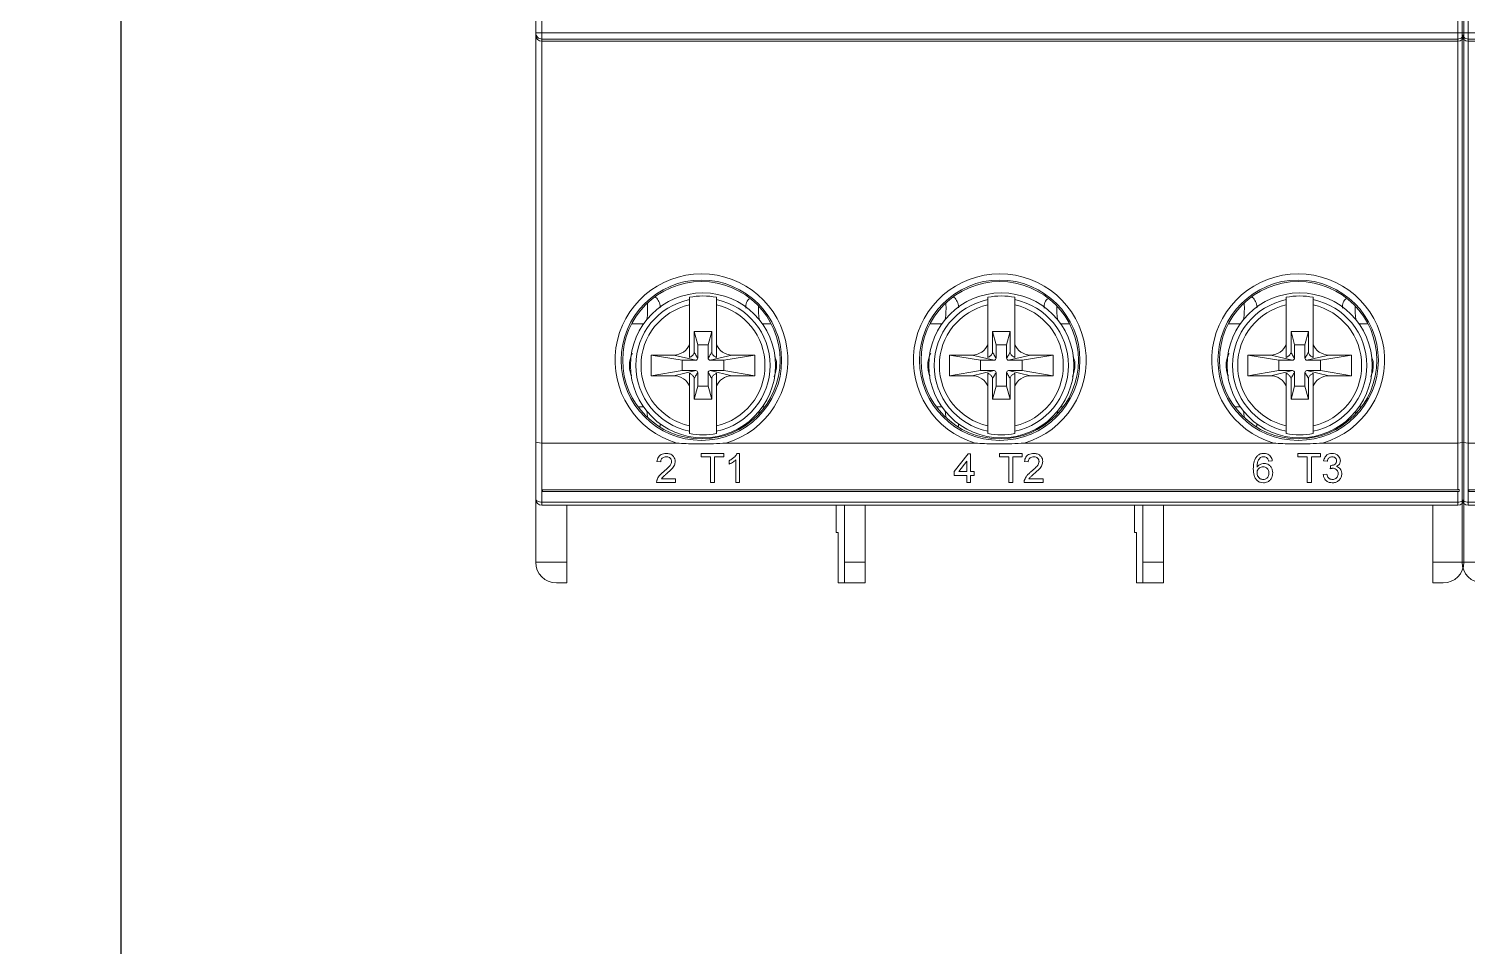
# Model space of a CAD drawing. Header units: inches. Extents: x -3 to 3194, y -983 to 1262.
# Drawn here: x 184.3 to 253.7, y 652.7 to 697 of the extents above; entities that cross this region are included whole.
import ezdxf

# ---------------------------------------------------------------- set-up
doc = ezdxf.new("R2010")
doc.units = ezdxf.units.IN
doc.header["$MEASUREMENT"] = 0

# ---------------------------------------------------------------- blocks, each defined once
blk = doc.blocks.new('DM_18_40')
at = {"color": 7, "linetype": 'Continuous', "lineweight": 15}
for p, q in [((-0.037, 26.554), (-0.037, 70.641)), ((0.263, 70.641), (0.263, 26.554)), ((44.463, 26.554), (44.463, 70.641)), ((44.763, 70.641), (44.763, 26.554)), ((0.263, 26.554), (-0.037, 26.554)), ((-0.037, 26.449), (-0.037, 26.554)), ((-0.037, 6.83), (-0.037, 26.449)), ((0.263, 26.554), (44.463, 26.554)), ((0.263, 26.554), (0.263, 26.254)), ((44.463, 26.554), (44.463, 26.254)), ((44.763, 26.554), (44.463, 26.554)), ((44.763, 26.554), (44.763, 26.449)), ((44.763, 26.449), (44.763, 6.83)), ((44.463, 26.254), (0.263, 26.254)), ((0.263, 26.254), (0.263, 26.15)), ((0.263, 26.15), (44.463, 26.15)), ((0.263, 26.15), (0.263, 6.75)), ((44.463, 26.15), (44.463, 26.254)), ((44.463, 6.75), (44.463, 26.15)), ((7.388, 13.674), (7.388, 13.788)), ((7.388, 11.522), (7.388, 13.419)), ((8.688, 13.788), (8.688, 13.674)), ((8.688, 11.522), (8.688, 13.419)), ((21.788, 13.674), (21.788, 13.788)), ((21.788, 11.522), (21.788, 13.419)), ((23.088, 13.788), (23.088, 13.674)), ((23.088, 11.522), (23.088, 13.419)), ((36.188, 13.674), (36.188, 13.788)), ((36.188, 11.522), (36.188, 13.419)), ((37.488, 13.788), (37.488, 13.674)), ((37.488, 11.522), (37.488, 13.419)), ((4.59, 12.5), (5.166, 12.5)), ((11.336, 12.5), (10.911, 12.5)), ((18.99, 12.5), (19.566, 12.5)), ((25.736, 12.5), (25.311, 12.5)), ((33.39, 12.5), (33.966, 12.5)), ((40.136, 12.5), (39.711, 12.5)), ((7.619, 12.135), (7.619, 11.124)), ((7.788, 11.5), (7.619, 12.135)), ((8.458, 12.135), (7.619, 12.135)), ((8.288, 11.5), (8.458, 12.135)), ((8.458, 11.124), (8.458, 12.135)), ((22.019, 12.135), (22.019, 11.124)), ((22.188, 11.5), (22.019, 12.135)), ((22.858, 12.135), (22.019, 12.135)), ((22.688, 11.5), (22.858, 12.135)), ((22.858, 11.124), (22.858, 12.135)), ((36.419, 12.135), (36.419, 11.124)), ((36.588, 11.5), (36.419, 12.135)), ((37.258, 12.135), (36.419, 12.135)), ((37.088, 11.5), (37.258, 12.135)), ((37.258, 11.124), (37.258, 12.135)), ((7.788, 11.5), (7.788, 10.85)), ((8.288, 11.5), (7.788, 11.5)), ((8.288, 10.85), (8.288, 11.5)), ((22.188, 11.5), (22.188, 10.85)), ((22.688, 11.5), (22.188, 11.5)), ((22.688, 10.85), (22.688, 11.5)), ((36.588, 11.5), (36.588, 10.85)), ((37.088, 11.5), (36.588, 11.5)), ((37.088, 10.85), (37.088, 11.5)), ((6.638, 11), (5.538, 11)), ((5.538, 11), (5.538, 10)), ((7.038, 10.75), (5.538, 11)), ((6.638, 11), (7.688, 10.75)), ((7.038, 10.75), (7.038, 10.25)), ((7.688, 10.75), (7.038, 10.75)), ((9.438, 11), (8.388, 10.75)), ((9.038, 10.75), (8.388, 10.75)), ((9.038, 10.75), (10.538, 11)), ((9.038, 10.25), (9.038, 10.75)), ((10.538, 11), (9.438, 11)), ((10.538, 10), (10.538, 11)), ((21.038, 11), (19.938, 11)), ((19.938, 11), (19.938, 10)), ((21.438, 10.75), (19.938, 11)), ((21.038, 11), (22.088, 10.75)), ((21.438, 10.75), (21.438, 10.25)), ((22.088, 10.75), (21.438, 10.75)), ((23.838, 11), (22.788, 10.75)), ((23.438, 10.75), (22.788, 10.75)), ((23.438, 10.75), (24.938, 11)), ((23.438, 10.25), (23.438, 10.75)), ((24.938, 11), (23.838, 11)), ((24.938, 10), (24.938, 11)), ((35.438, 11), (34.338, 11)), ((34.338, 11), (34.338, 10)), ((35.838, 10.75), (34.338, 11)), ((35.438, 11), (36.488, 10.75)), ((36.488, 10.75), (35.838, 10.75)), ((35.838, 10.75), (35.838, 10.25)), ((38.238, 11), (37.188, 10.75)), ((37.838, 10.75), (37.188, 10.75)), ((37.838, 10.75), (39.338, 11)), ((37.838, 10.25), (37.838, 10.75)), ((39.338, 11), (38.238, 11)), ((39.338, 10), (39.338, 11)), ((7.038, 10.25), (5.538, 10)), ((5.538, 10), (6.638, 10)), ((6.638, 10), (7.688, 10.25)), ((7.038, 10.25), (7.688, 10.25)), ((7.619, 9.876), (7.619, 8.865)), ((7.788, 10.15), (7.788, 9.5)), ((8.288, 9.5), (8.288, 10.15)), ((8.388, 10.25), (9.038, 10.25)), ((8.388, 10.25), (9.438, 10)), ((8.458, 8.865), (8.458, 9.876)), ((9.038, 10.25), (10.538, 10)), ((9.438, 10), (10.538, 10)), ((21.438, 10.25), (19.938, 10)), ((19.938, 10), (21.038, 10)), ((21.038, 10), (22.088, 10.25)), ((21.438, 10.25), (22.088, 10.25)), ((22.019, 9.876), (22.019, 8.865)), ((22.188, 10.15), (22.188, 9.5)), ((22.688, 9.5), (22.688, 10.15)), ((22.788, 10.25), (23.438, 10.25)), ((22.788, 10.25), (23.838, 10)), ((22.858, 8.865), (22.858, 9.876)), ((23.438, 10.25), (24.938, 10)), ((23.838, 10), (24.938, 10)), ((35.838, 10.25), (34.338, 10)), ((34.338, 10), (35.438, 10)), ((35.438, 10), (36.488, 10.25)), ((35.838, 10.25), (36.488, 10.25)), ((36.419, 9.876), (36.419, 8.865)), ((36.588, 10.15), (36.588, 9.5)), ((37.088, 9.5), (37.088, 10.15)), ((37.188, 10.25), (38.238, 10)), ((37.188, 10.25), (37.838, 10.25)), ((37.258, 8.865), (37.258, 9.876)), ((37.838, 10.25), (39.338, 10)), ((38.238, 10), (39.338, 10)), ((7.388, 7.581), (7.388, 9.478)), ((7.788, 9.5), (7.619, 8.865)), ((7.788, 9.5), (8.288, 9.5)), ((8.288, 9.5), (8.458, 8.865)), ((8.688, 7.581), (8.688, 9.478)), ((21.788, 7.581), (21.788, 9.478)), ((22.188, 9.5), (22.019, 8.865)), ((22.188, 9.5), (22.688, 9.5)), ((22.688, 9.5), (22.858, 8.865)), ((23.088, 7.581), (23.088, 9.478)), ((36.188, 7.581), (36.188, 9.478)), ((36.588, 9.5), (36.419, 8.865)), ((36.588, 9.5), (37.088, 9.5)), ((37.088, 9.5), (37.258, 8.865)), ((37.488, 7.581), (37.488, 9.478)), ((4.901, 8.5), (5.166, 8.5)), ((7.619, 8.865), (8.458, 8.865)), ((11.026, 8.5), (10.911, 8.5)), ((19.301, 8.5), (19.566, 8.5)), ((22.019, 8.865), (22.858, 8.865)), ((25.426, 8.5), (25.311, 8.5)), ((33.701, 8.5), (33.966, 8.5)), ((36.419, 8.865), (37.258, 8.865)), ((39.826, 8.5), (39.711, 8.5)), ((7.388, 7.212), (7.388, 7.326)), ((8.688, 7.326), (8.688, 7.212)), ((21.788, 7.212), (21.788, 7.326)), ((23.088, 7.326), (23.088, 7.212)), ((36.188, 7.212), (36.188, 7.326)), ((37.488, 7.326), (37.488, 7.212)), ((-0.037, 4.05), (-0.037, 6.83)), ((0.263, 6.75), (0.263, 3.9)), ((0.263, 6.75), (6.782, 6.75)), ((7.954, 6.25), (9.049, 6.25)), ((7.954, 6.088), (7.954, 6.25)), ((9.049, 6.25), (9.049, 6.088)), ((9.144, 6.75), (21.182, 6.75)), ((9.687, 6.25), (9.803, 6.25)), ((9.803, 6.25), (9.803, 4.85)), ((22.354, 6.088), (22.354, 6.25)), ((22.354, 6.25), (23.449, 6.25)), ((23.449, 6.25), (23.449, 6.088)), ((23.544, 6.75), (35.582, 6.75)), ((36.754, 6.088), (36.754, 6.25)), ((36.754, 6.25), (37.849, 6.25)), ((37.849, 6.25), (37.849, 6.088)), ((37.944, 6.75), (44.463, 6.75)), ((44.463, 4.498), (44.463, 6.75)), ((44.763, 6.83), (44.763, 4.05)), ((5.998, 5.837), (5.818, 5.855)), ((8.403, 6.088), (7.954, 6.088)), ((8.403, 4.85), (8.403, 6.088)), ((9.049, 6.088), (8.6, 6.088)), ((8.6, 6.088), (8.6, 4.85)), ((9.3, 5.735), (9.3, 5.9)), ((9.624, 4.85), (9.624, 5.941)), ((20.165, 5.371), (20.829, 6.232)), ((20.775, 5.875), (20.386, 5.371)), ((20.775, 5.371), (20.775, 5.875)), ((20.829, 6.232), (20.954, 6.232)), ((20.954, 6.232), (20.954, 5.371)), ((22.803, 6.088), (22.354, 6.088)), ((22.803, 4.85), (22.803, 6.088)), ((23.449, 6.088), (23, 6.088)), ((23, 6.088), (23, 4.85)), ((23.736, 5.837), (23.557, 5.855)), ((35.516, 5.891), (35.336, 5.873)), ((37.203, 6.088), (36.754, 6.088)), ((37.203, 4.85), (37.203, 6.088)), ((37.849, 6.088), (37.4, 6.088)), ((37.4, 6.088), (37.4, 4.85)), ((38.172, 5.873), (37.993, 5.891)), ((38.314, 5.514), (38.333, 5.676)), ((6.031, 5.029), (6.716, 5.029)), ((6.716, 5.029), (6.716, 4.85)), ((20.165, 5.191), (20.165, 5.371)), ((20.775, 5.191), (20.165, 5.191)), ((20.386, 5.371), (20.775, 5.371)), ((20.775, 4.85), (20.775, 5.191)), ((20.954, 5.371), (21.134, 5.371)), ((21.134, 5.191), (20.954, 5.191)), ((20.954, 5.191), (20.954, 4.85)), ((21.134, 5.371), (21.134, 5.191)), ((23.769, 5.029), (24.454, 5.029)), ((24.454, 5.029), (24.454, 4.85)), ((37.975, 5.227), (38.154, 5.245)), ((44.463, 4.498), (0.287, 4.498)), ((0.287, 4.414), (0.287, 4.498)), ((44.533, 4.414), (0.287, 4.414)), ((6.716, 4.85), (5.8, 4.85)), ((8.6, 4.85), (8.403, 4.85)), ((9.803, 4.85), (9.624, 4.85)), ((20.954, 4.85), (20.775, 4.85)), ((23, 4.85), (22.803, 4.85)), ((24.454, 4.85), (23.539, 4.85)), ((37.4, 4.85), (37.203, 4.85)), ((44.463, 3.9), (44.463, 4.414)), ((44.533, 4.515), (44.533, 4.414)), ((-0.037, 1), (-0.037, 4.05)), ((0.263, 3.9), (44.463, 3.9)), ((0.263, 3.9), (0.263, 3.75)), ((44.463, 3.75), (0.263, 3.75)), ((1.463, 3.75), (1.463, 1)), ((14.463, 3.75), (14.463, 2.429)), ((14.863, 3.75), (14.863, 1)), ((15.863, 3.75), (15.863, 1)), ((28.863, 3.75), (28.863, 2.429)), ((29.263, 3.75), (29.263, 1)), ((30.263, 3.75), (30.263, 1)), ((43.263, 1), (43.263, 3.75)), ((44.463, 3.9), (44.463, 3.75)), ((44.763, 4.05), (44.763, 1)), ((14.563, 2.429), (14.463, 2.429)), ((14.563, 0), (14.563, 2.429)), ((28.963, 2.429), (28.863, 2.429)), ((28.963, 0), (28.963, 2.429)), ((-0.037, 1), (1.463, 1)), ((1.463, 1), (1.463, 0)), ((14.863, 1), (15.863, 1)), ((14.863, 0), (14.863, 1)), ((15.863, 1), (15.863, 0)), ((29.263, 1), (30.263, 1)), ((29.263, 0), (29.263, 1)), ((30.263, 1), (30.263, 0)), ((43.263, 1), (44.763, 1)), ((43.263, 0), (43.263, 1)), ((1.463, 0), (0.963, 0)), ((14.563, 0), (14.863, 0)), ((15.863, 0), (14.863, 0)), ((28.963, 0), (29.263, 0)), ((30.263, 0), (29.263, 0)), ((43.763, 0), (43.263, 0))]:
    blk.add_line(p, q, dxfattribs=at)
at = {"color": 8, "linetype": 'Continuous', "lineweight": 15, "flags": 128}
for points in [[(10.729, 8.145), (10.747, 8.28), (10.748, 8.284)], [(25.129, 8.145), (25.147, 8.28), (25.148, 8.284)], [(39.529, 8.145), (39.547, 8.28), (39.548, 8.284)]]:
    blk.add_lwpolyline(points, dxfattribs=at)
at = {"color": 7, "linetype": 'Continuous', "lineweight": 15, "flags": 128}
for points in [[(0.263, 3.9), (0.205, 3.903), (0.148, 3.911), (0.097, 3.925), (0.051, 3.944), (0.014, 3.967), (-0.014, 3.993), (-0.031, 4.021), (-0.037, 4.05)], [(44.463, 3.9), (44.522, 3.903), (44.578, 3.911), (44.63, 3.925), (44.675, 3.944), (44.713, 3.967), (44.74, 3.993), (44.758, 4.021), (44.763, 4.05)]]:
    blk.add_lwpolyline(points, dxfattribs=at)
at = {"color": 7, "linetype": 'Continuous', "lineweight": 15}
for centre, radius in [((7.963, 10.75), 3.871), ((22.363, 10.75), 3.871), ((36.763, 10.75), 3.871), ((7.963, 10.75), 3.8), ((8.038, 10.5), 3.5), ((22.363, 10.75), 3.8), ((22.438, 10.5), 3.5), ((36.763, 10.75), 3.8), ((36.838, 10.5), 3.5)]:
    blk.add_circle(centre, radius, dxfattribs=at)
for centre, radius, start, end in [((0.263, 26.554), 0.3, 179.99987, 270.00013), ((44.463, 26.554), 0.3, 269.99943, 0.00013), ((7.963, 10.75), 4.171, 286.44907, 253.55093), ((22.363, 10.75), 4.171, 286.44907, 253.55093), ((36.763, 10.75), 4.171, 286.44907, 253.55093), ((8.038, 10.5), 3.24, 101.57305, 258.42695), ((8.038, 10.5), 2.991, 102.55179, 257.44821), ((8.038, 10.5), 3.351, 78.81624, 101.18376), ((8.038, 10.5), 3.24, 281.57305, 78.42695), ((8.038, 10.5), 2.991, 282.55179, 77.44821), ((22.438, 10.5), 3.24, 101.57305, 258.42695), ((22.438, 10.5), 2.991, 102.55179, 257.44821), ((22.438, 10.5), 3.351, 78.81624, 101.18376), ((22.438, 10.5), 3.24, 281.57305, 78.42695), ((22.438, 10.5), 2.991, 282.55179, 77.44821), ((36.838, 10.5), 3.24, 101.57305, 258.42695), ((36.838, 10.5), 2.991, 102.55179, 257.44821), ((36.838, 10.5), 3.351, 78.81624, 101.18376), ((36.838, 10.5), 3.24, 281.57305, 78.42695), ((36.838, 10.5), 2.991, 282.55179, 77.44821), ((6.638, 11.8), 0.8, 270, 339.63587), ((9.438, 11.8), 0.8, 200.36413, 270), ((21.038, 11.8), 0.8, 270, 339.63587), ((23.838, 11.8), 0.8, 200.36413, 270), ((35.438, 11.8), 0.8, 270, 339.63587), ((38.238, 11.8), 0.8, 200.36413, 270), ((7.688, 10.85), 0.1, 270, 0), ((8.388, 10.85), 0.1, 180, 270), ((22.088, 10.85), 0.1, 270, 0), ((22.788, 10.85), 0.1, 180, 270), ((36.488, 10.85), 0.1, 270, 0), ((37.188, 10.85), 0.1, 180, 270), ((6.638, 9.2), 0.8, 20.36413, 90), ((7.688, 10.15), 0.1, 0, 90), ((8.388, 10.15), 0.1, 90, 180), ((9.438, 9.2), 0.8, 90, 159.63587), ((21.038, 9.2), 0.8, 20.36413, 90), ((22.088, 10.15), 0.1, 0, 90), ((22.788, 10.15), 0.1, 90, 180), ((23.838, 9.2), 0.8, 90, 159.63587), ((35.438, 9.2), 0.8, 20.36413, 90), ((36.488, 10.15), 0.1, 0, 90), ((37.188, 10.15), 0.1, 90, 180), ((38.238, 9.2), 0.8, 90, 159.63587), ((8.038, 10.5), 3.351, 258.81624, 281.18376), ((22.438, 10.5), 3.351, 258.81624, 281.18376), ((36.838, 10.5), 3.351, 258.81624, 281.18376), ((0.263, 4.05), 0.3, 180, 270), ((44.463, 4.05), 0.3, 270, 0), ((0.963, 1), 1, 180, 270), ((43.763, 1), 1, 270, 0)]:
    blk.add_arc(centre, radius, start, end, dxfattribs=at)
at = {"color": 8, "linetype": 'Continuous', "lineweight": 15}
for centre, radius, start, end in [((1.741, 13.245), 3.627, 351.59934, 4.27861), ((14.227, 13.231), 3.517, 177.68711, 188.43086), ((16.138, 13.245), 3.63, 351.60548, 4.27247), ((28.631, 13.231), 3.521, 177.6926, 188.42504), ((30.541, 13.245), 3.627, 351.59922, 4.27846), ((43.031, 13.231), 3.521, 177.6927, 188.4251), ((2.647, 7.859), 2.715, 2.60348, 9.01794), ((17.039, 7.858), 2.723, 2.613, 9.00772), ((31.449, 7.859), 2.714, 2.60176, 9.01895)]:
    blk.add_arc(centre, radius, start, end, dxfattribs=at)
at = {"color": 7, "linetype": 'Continuous', "lineweight": 15}
for centre, major_axis, ratio, start_param, end_param in [((0.263, 26.449), (0.3, 0), 0.995646, 3.141593, 4.712389), ((44.463, 26.449), (0.3, 0), 0.995646, 4.712389, 6.283185), ((0.263, 6.83), (0.3, 0), 0.267949, 3.141593, 4.712389), ((44.463, 6.83), (0.3, 0), 0.267949, 4.712389, 6.283185), ((44.463, 5.098), (0, 0.6), 0.5, 3.141593, 3.375777)]:
    blk.add_ellipse(centre, major_axis=major_axis, ratio=ratio, start_param=start_param, end_param=end_param, dxfattribs=at)
for points, knots in [([(5.977, 13.286), (5.978, 13.303), (5.986, 13.403), (5.915, 13.58), (5.821, 13.746), (5.738, 13.801), (5.725, 13.81)], [0, 0, 0, 0, 0.083687, 0.501549, 0.919441, 1, 1, 1, 1]), ([(7.388, 13.674), (7.388, 13.669), (7.388, 13.659), (7.388, 13.609), (7.388, 13.541), (7.388, 13.474), (7.388, 13.432), (7.388, 13.419)], [0, 0, 0, 0, 0.221738, 0.443393, 0.667377, 0.895982, 1, 1, 1, 1]), ([(8.688, 13.419), (8.688, 13.449), (8.688, 13.507), (8.688, 13.585), (8.688, 13.643), (8.688, 13.668), (8.688, 13.673), (8.688, 13.674)], [0, 0, 0, 0, 0.233836, 0.467787, 0.69872, 0.924685, 1, 1, 1, 1]), ([(10.264, 13.714), (10.244, 13.693), (10.166, 13.611), (10.104, 13.45), (10.103, 13.316), (10.102, 13.266)], [0, 0, 0, 0, 0.180241, 0.695179, 1, 1, 1, 1]), ([(20.377, 13.286), (20.378, 13.303), (20.386, 13.403), (20.315, 13.58), (20.221, 13.746), (20.138, 13.801), (20.125, 13.81)], [0, 0, 0, 0, 0.083687, 0.501547, 0.919438, 1, 1, 1, 1]), ([(21.788, 13.674), (21.788, 13.669), (21.788, 13.659), (21.788, 13.609), (21.788, 13.541), (21.788, 13.474), (21.788, 13.432), (21.788, 13.419)], [0, 0, 0, 0, 0.221738, 0.443393, 0.667377, 0.895982, 1, 1, 1, 1]), ([(23.088, 13.419), (23.088, 13.449), (23.088, 13.507), (23.088, 13.585), (23.088, 13.643), (23.088, 13.668), (23.088, 13.673), (23.088, 13.674)], [0, 0, 0, 0, 0.233836, 0.467787, 0.69872, 0.924685, 1, 1, 1, 1]), ([(24.664, 13.714), (24.644, 13.693), (24.566, 13.611), (24.504, 13.45), (24.503, 13.316), (24.502, 13.266)], [0, 0, 0, 0, 0.180243, 0.695179, 1, 1, 1, 1]), ([(34.777, 13.286), (34.778, 13.303), (34.786, 13.403), (34.715, 13.58), (34.621, 13.746), (34.538, 13.801), (34.525, 13.81)], [0, 0, 0, 0, 0.083687, 0.501546, 0.919438, 1, 1, 1, 1]), ([(36.188, 13.674), (36.188, 13.669), (36.188, 13.659), (36.188, 13.609), (36.188, 13.541), (36.188, 13.474), (36.188, 13.432), (36.188, 13.419)], [0, 0, 0, 0, 0.221738, 0.443393, 0.667377, 0.895982, 1, 1, 1, 1]), ([(37.488, 13.419), (37.488, 13.449), (37.488, 13.507), (37.488, 13.585), (37.488, 13.643), (37.488, 13.668), (37.488, 13.673), (37.488, 13.674)], [0, 0, 0, 0, 0.233836, 0.467787, 0.69872, 0.924685, 1, 1, 1, 1]), ([(39.064, 13.714), (39.044, 13.693), (38.966, 13.611), (38.904, 13.45), (38.903, 13.316), (38.902, 13.266)], [0, 0, 0, 0, 0.180242, 0.695179, 1, 1, 1, 1]), ([(7.388, 11.522), (7.388, 11.422), (7.388, 11.14), (7.388, 10.984), (7.388, 10.883)], [0, 0, 0, 0, 0.353759, 1, 1, 1, 1]), ([(7.388, 10.883), (7.432, 10.906), (7.515, 10.949), (7.587, 11.044), (7.611, 11.105), (7.619, 11.124)], [0, 0, 0, 0, 0.427557, 0.815303, 1, 1, 1, 1]), ([(7.788, 10.85), (7.788, 10.85), (7.788, 10.849), (7.788, 10.849), (7.788, 10.848), (7.788, 10.847), (7.786, 10.847), (7.781, 10.853), (7.758, 10.887), (7.703, 10.98), (7.653, 11.067), (7.619, 11.124)], [0, 0, 0, 0, 0.000527, 0.001043, 0.001732, 0.003036, 0.00781, 0.026728, 0.102066, 0.403117, 1, 1, 1, 1]), ([(8.458, 11.124), (8.428, 11.074), (8.39, 11.008), (8.345, 10.933), (8.326, 10.9), (8.313, 10.879), (8.305, 10.866), (8.299, 10.858), (8.296, 10.853), (8.293, 10.85), (8.292, 10.848), (8.291, 10.848), (8.29, 10.847), (8.289, 10.847), (8.289, 10.847), (8.289, 10.848), (8.288, 10.848), (8.288, 10.849), (8.288, 10.849), (8.288, 10.85), (8.288, 10.85), (8.288, 10.85)], [0, 0, 0, 0, 0.517783, 0.682464, 0.790589, 0.861585, 0.908213, 0.938857, 0.959023, 0.972324, 0.981126, 0.986983, 0.990912, 0.993576, 0.995411, 0.997166, 0.998228, 0.998879, 0.999382, 0.99989, 1, 1, 1, 1]), ([(8.458, 11.124), (8.46, 11.117), (8.478, 11.068), (8.53, 10.985), (8.614, 10.916), (8.672, 10.89), (8.688, 10.883)], [0, 0, 0, 0, 0.065126, 0.452608, 0.840067, 1, 1, 1, 1]), ([(8.688, 10.883), (8.688, 10.936), (8.688, 11.08), (8.688, 11.35), (8.688, 11.522)], [0, 0, 0, 0, 0.3644634, 1, 1, 1, 1]), ([(21.788, 11.522), (21.788, 11.422), (21.788, 11.14), (21.788, 10.984), (21.788, 10.883)], [0, 0, 0, 0, 0.353759, 1, 1, 1, 1]), ([(21.788, 10.883), (21.832, 10.906), (21.915, 10.949), (21.987, 11.044), (22.011, 11.105), (22.019, 11.124)], [0, 0, 0, 0, 0.4275616, 0.8153045, 1, 1, 1, 1]), ([(22.188, 10.85), (22.188, 10.85), (22.188, 10.849), (22.188, 10.849), (22.188, 10.848), (22.188, 10.847), (22.186, 10.847), (22.181, 10.853), (22.158, 10.887), (22.103, 10.98), (22.053, 11.067), (22.019, 11.124)], [0, 0, 0, 0, 0.000527, 0.001043, 0.001732, 0.003036, 0.00781, 0.026728, 0.102066, 0.403117, 1, 1, 1, 1]), ([(22.858, 11.124), (22.828, 11.074), (22.79, 11.008), (22.745, 10.933), (22.726, 10.9), (22.713, 10.879), (22.705, 10.866), (22.699, 10.858), (22.696, 10.853), (22.693, 10.85), (22.692, 10.848), (22.691, 10.848), (22.69, 10.847), (22.689, 10.847), (22.689, 10.847), (22.689, 10.848), (22.688, 10.848), (22.688, 10.849), (22.688, 10.849), (22.688, 10.85), (22.688, 10.85), (22.688, 10.85)], [0, 0, 0, 0, 0.5177832, 0.6824641, 0.7905887, 0.8615844, 0.908213, 0.9388571, 0.9590233, 0.9723237, 0.9811257, 0.9869832, 0.9909115, 0.9935762, 0.9954114, 0.9971662, 0.9982284, 0.9988791, 0.9993817, 0.9998897, 1, 1, 1, 1]), ([(22.858, 11.124), (22.86, 11.117), (22.878, 11.068), (22.93, 10.985), (23.014, 10.916), (23.072, 10.89), (23.088, 10.883)], [0, 0, 0, 0, 0.065124, 0.452603, 0.840072, 1, 1, 1, 1]), ([(23.088, 10.883), (23.088, 10.936), (23.088, 11.08), (23.088, 11.35), (23.088, 11.522)], [0, 0, 0, 0, 0.3644634, 1, 1, 1, 1]), ([(36.188, 11.522), (36.188, 11.422), (36.188, 11.14), (36.188, 10.984), (36.188, 10.883)], [0, 0, 0, 0, 0.353759, 1, 1, 1, 1]), ([(36.188, 10.883), (36.232, 10.906), (36.315, 10.949), (36.387, 11.044), (36.411, 11.105), (36.419, 11.124)], [0, 0, 0, 0, 0.427561, 0.815304, 1, 1, 1, 1]), ([(36.588, 10.85), (36.588, 10.85), (36.588, 10.849), (36.588, 10.849), (36.588, 10.848), (36.588, 10.847), (36.586, 10.847), (36.581, 10.853), (36.558, 10.887), (36.503, 10.98), (36.453, 11.067), (36.419, 11.124)], [0, 0, 0, 0, 0.000527, 0.001043, 0.001732, 0.003036, 0.00781, 0.026728, 0.102066, 0.403117, 1, 1, 1, 1]), ([(37.258, 11.124), (37.228, 11.074), (37.19, 11.008), (37.145, 10.933), (37.126, 10.9), (37.113, 10.879), (37.105, 10.866), (37.099, 10.858), (37.096, 10.853), (37.093, 10.85), (37.092, 10.848), (37.091, 10.848), (37.09, 10.847), (37.089, 10.847), (37.089, 10.847), (37.089, 10.848), (37.088, 10.848), (37.088, 10.849), (37.088, 10.849), (37.088, 10.85), (37.088, 10.85), (37.088, 10.85)], [0, 0, 0, 0, 0.517783, 0.682464, 0.790589, 0.861584, 0.908213, 0.938857, 0.959023, 0.972324, 0.981126, 0.986983, 0.990912, 0.993576, 0.995411, 0.997166, 0.998228, 0.998879, 0.999382, 0.99989, 1, 1, 1, 1]), ([(37.258, 11.124), (37.26, 11.117), (37.278, 11.068), (37.33, 10.985), (37.414, 10.916), (37.472, 10.89), (37.488, 10.883)], [0, 0, 0, 0, 0.065124, 0.452604, 0.84007, 1, 1, 1, 1]), ([(37.488, 10.883), (37.488, 10.936), (37.488, 11.08), (37.488, 11.35), (37.488, 11.522)], [0, 0, 0, 0, 0.3644634, 1, 1, 1, 1]), ([(4.595, 9.999), (4.594, 10.001), (4.542, 10.077), (4.506, 10.259), (4.473, 10.519), (4.512, 10.781), (4.57, 10.969), (4.627, 11.062), (4.636, 11.078)], [0, 0, 0, 0, 0.006468, 0.246127, 0.478284, 0.709165, 0.948854, 1, 1, 1, 1]), ([(11.512, 10.91), (11.532, 10.856), (11.582, 10.72), (11.601, 10.487), (11.566, 10.227), (11.515, 10.05), (11.467, 9.969), (11.465, 9.965)], [0, 0, 0, 0, 0.17707, 0.443543, 0.70937, 0.985365, 1, 1, 1, 1]), ([(18.995, 9.999), (18.994, 10.001), (18.942, 10.077), (18.906, 10.259), (18.873, 10.519), (18.912, 10.781), (18.97, 10.969), (19.027, 11.062), (19.036, 11.078)], [0, 0, 0, 0, 0.006468, 0.246127, 0.478283, 0.709164, 0.948853, 1, 1, 1, 1]), ([(25.912, 10.91), (25.932, 10.856), (25.982, 10.72), (26.001, 10.487), (25.966, 10.227), (25.915, 10.05), (25.867, 9.969), (25.865, 9.965)], [0, 0, 0, 0, 0.177071, 0.443543, 0.709371, 0.985364, 1, 1, 1, 1]), ([(33.395, 9.999), (33.394, 10.001), (33.342, 10.077), (33.306, 10.259), (33.273, 10.519), (33.312, 10.781), (33.37, 10.969), (33.427, 11.062), (33.436, 11.078)], [0, 0, 0, 0, 0.006468, 0.246127, 0.478284, 0.709164, 0.948854, 1, 1, 1, 1]), ([(40.312, 10.91), (40.332, 10.856), (40.382, 10.72), (40.401, 10.487), (40.366, 10.227), (40.315, 10.05), (40.267, 9.969), (40.265, 9.965)], [0, 0, 0, 0, 0.1770704, 0.4435432, 0.7093706, 0.9853645, 1, 1, 1, 1]), ([(7.619, 9.876), (7.617, 9.883), (7.599, 9.932), (7.547, 10.015), (7.462, 10.084), (7.405, 10.11), (7.388, 10.117)], [0, 0, 0, 0, 0.0651453, 0.4526025, 0.8400695, 1, 1, 1, 1]), ([(7.388, 10.117), (7.388, 10.064), (7.388, 9.92), (7.388, 9.65), (7.388, 9.478)], [0, 0, 0, 0, 0.3644634, 1, 1, 1, 1]), ([(7.619, 9.876), (7.648, 9.926), (7.687, 9.992), (7.731, 10.067), (7.751, 10.1), (7.763, 10.121), (7.772, 10.134), (7.777, 10.142), (7.781, 10.147), (7.783, 10.15), (7.785, 10.152), (7.786, 10.152), (7.787, 10.153), (7.787, 10.153), (7.788, 10.153), (7.788, 10.152), (7.788, 10.152), (7.788, 10.151), (7.788, 10.151), (7.788, 10.15), (7.788, 10.15), (7.788, 10.15)], [0, 0, 0, 0, 0.517785, 0.682464, 0.79059, 0.861586, 0.908215, 0.938859, 0.959025, 0.972325, 0.981127, 0.986985, 0.990913, 0.993578, 0.995413, 0.997168, 0.998232, 0.998879, 0.999382, 0.99989, 1, 1, 1, 1]), ([(8.288, 10.15), (8.288, 10.15), (8.288, 10.151), (8.288, 10.151), (8.288, 10.152), (8.289, 10.153), (8.29, 10.153), (8.296, 10.147), (8.318, 10.113), (8.373, 10.02), (8.424, 9.933), (8.458, 9.876)], [0, 0, 0, 0, 0.00052, 0.001042, 0.001727, 0.003033, 0.007807, 0.026725, 0.102063, 0.403115, 1, 1, 1, 1]), ([(8.688, 10.117), (8.645, 10.094), (8.561, 10.051), (8.49, 9.956), (8.465, 9.895), (8.458, 9.876)], [0, 0, 0, 0, 0.427556, 0.815287, 1, 1, 1, 1]), ([(8.688, 9.478), (8.688, 9.578), (8.688, 9.86), (8.688, 10.016), (8.688, 10.117)], [0, 0, 0, 0, 0.353759, 1, 1, 1, 1]), ([(22.019, 9.876), (22.017, 9.883), (21.999, 9.932), (21.947, 10.015), (21.862, 10.084), (21.805, 10.11), (21.788, 10.117)], [0, 0, 0, 0, 0.065143, 0.452598, 0.840074, 1, 1, 1, 1]), ([(21.788, 10.117), (21.788, 10.064), (21.788, 9.92), (21.788, 9.65), (21.788, 9.478)], [0, 0, 0, 0, 0.3644634, 1, 1, 1, 1]), ([(22.019, 9.876), (22.048, 9.926), (22.087, 9.992), (22.131, 10.067), (22.151, 10.1), (22.163, 10.121), (22.172, 10.134), (22.177, 10.142), (22.181, 10.147), (22.183, 10.15), (22.185, 10.152), (22.186, 10.152), (22.187, 10.153), (22.187, 10.153), (22.188, 10.153), (22.188, 10.152), (22.188, 10.152), (22.188, 10.151), (22.188, 10.151), (22.188, 10.15), (22.188, 10.15), (22.188, 10.15)], [0, 0, 0, 0, 0.517785, 0.682464, 0.790591, 0.861586, 0.908215, 0.938859, 0.959025, 0.972324, 0.981127, 0.986985, 0.990913, 0.993578, 0.995413, 0.997168, 0.998232, 0.998879, 0.999382, 0.99989, 1, 1, 1, 1]), ([(22.688, 10.15), (22.688, 10.15), (22.688, 10.151), (22.688, 10.151), (22.688, 10.152), (22.689, 10.153), (22.69, 10.153), (22.696, 10.147), (22.718, 10.113), (22.773, 10.02), (22.824, 9.933), (22.858, 9.876)], [0, 0, 0, 0, 0.00052, 0.001042, 0.001727, 0.003033, 0.007807, 0.026724, 0.102063, 0.403115, 1, 1, 1, 1]), ([(23.088, 10.117), (23.045, 10.094), (22.961, 10.051), (22.89, 9.956), (22.865, 9.895), (22.858, 9.876)], [0, 0, 0, 0, 0.427553, 0.8152883, 1, 1, 1, 1]), ([(23.088, 9.478), (23.088, 9.578), (23.088, 9.86), (23.088, 10.016), (23.088, 10.117)], [0, 0, 0, 0, 0.353759, 1, 1, 1, 1]), ([(36.419, 9.876), (36.417, 9.883), (36.399, 9.932), (36.347, 10.015), (36.262, 10.084), (36.205, 10.11), (36.188, 10.117)], [0, 0, 0, 0, 0.0651434, 0.4525989, 0.840072, 1, 1, 1, 1]), ([(36.188, 10.117), (36.188, 10.064), (36.188, 9.92), (36.188, 9.65), (36.188, 9.478)], [0, 0, 0, 0, 0.3644634, 1, 1, 1, 1]), ([(36.419, 9.876), (36.448, 9.926), (36.487, 9.992), (36.531, 10.067), (36.551, 10.1), (36.563, 10.121), (36.572, 10.134), (36.577, 10.142), (36.581, 10.147), (36.583, 10.15), (36.585, 10.152), (36.586, 10.152), (36.587, 10.153), (36.587, 10.153), (36.588, 10.153), (36.588, 10.152), (36.588, 10.152), (36.588, 10.151), (36.588, 10.151), (36.588, 10.15), (36.588, 10.15), (36.588, 10.15)], [0, 0, 0, 0, 0.517785, 0.682464, 0.79059, 0.861586, 0.908215, 0.938859, 0.959025, 0.972324, 0.981127, 0.986985, 0.990913, 0.993578, 0.995413, 0.997168, 0.998232, 0.998879, 0.999382, 0.99989, 1, 1, 1, 1]), ([(37.088, 10.15), (37.088, 10.15), (37.088, 10.151), (37.088, 10.151), (37.088, 10.152), (37.089, 10.153), (37.09, 10.153), (37.096, 10.147), (37.118, 10.113), (37.173, 10.02), (37.224, 9.933), (37.258, 9.876)], [0, 0, 0, 0, 0.00052, 0.001042, 0.001727, 0.003033, 0.007807, 0.026724, 0.102063, 0.403115, 1, 1, 1, 1]), ([(37.488, 10.117), (37.445, 10.094), (37.361, 10.051), (37.29, 9.956), (37.265, 9.895), (37.258, 9.876)], [0, 0, 0, 0, 0.427555, 0.815288, 1, 1, 1, 1]), ([(37.488, 9.478), (37.488, 9.578), (37.488, 9.86), (37.488, 10.016), (37.488, 10.117)], [0, 0, 0, 0, 0.353759, 1, 1, 1, 1]), ([(5.945, 7.532), (5.953, 7.549), (5.977, 7.601), (5.974, 7.659), (5.972, 7.698)], [0, 0, 0, 0, 0.335772, 1, 1, 1, 1]), ([(20.345, 7.532), (20.353, 7.549), (20.377, 7.601), (20.374, 7.659), (20.372, 7.698)], [0, 0, 0, 0, 0.335772, 1, 1, 1, 1]), ([(34.745, 7.532), (34.753, 7.549), (34.777, 7.601), (34.774, 7.659), (34.772, 7.698)], [0, 0, 0, 0, 0.335772, 1, 1, 1, 1]), ([(7.388, 7.581), (7.388, 7.551), (7.388, 7.493), (7.388, 7.415), (7.388, 7.357), (7.388, 7.332), (7.388, 7.327), (7.388, 7.326)], [0, 0, 0, 0, 0.233835, 0.467785, 0.698729, 0.924685, 1, 1, 1, 1]), ([(8.688, 7.326), (8.688, 7.331), (8.688, 7.342), (8.688, 7.391), (8.688, 7.459), (8.688, 7.526), (8.688, 7.568), (8.688, 7.581)], [0, 0, 0, 0, 0.221737, 0.443391, 0.667358, 0.895963, 1, 1, 1, 1]), ([(21.788, 7.581), (21.788, 7.551), (21.788, 7.493), (21.788, 7.415), (21.788, 7.357), (21.788, 7.332), (21.788, 7.327), (21.788, 7.326)], [0, 0, 0, 0, 0.233835, 0.467785, 0.698729, 0.924685, 1, 1, 1, 1]), ([(23.088, 7.326), (23.088, 7.331), (23.088, 7.342), (23.088, 7.391), (23.088, 7.459), (23.088, 7.526), (23.088, 7.568), (23.088, 7.581)], [0, 0, 0, 0, 0.221737, 0.443391, 0.667358, 0.895963, 1, 1, 1, 1]), ([(36.188, 7.581), (36.188, 7.551), (36.188, 7.493), (36.188, 7.415), (36.188, 7.357), (36.188, 7.332), (36.188, 7.327), (36.188, 7.326)], [0, 0, 0, 0, 0.233835, 0.467785, 0.698729, 0.924685, 1, 1, 1, 1]), ([(37.488, 7.326), (37.488, 7.331), (37.488, 7.342), (37.488, 7.391), (37.488, 7.459), (37.488, 7.526), (37.488, 7.568), (37.488, 7.581)], [0, 0, 0, 0, 0.221737, 0.443391, 0.667358, 0.895963, 1, 1, 1, 1]), ([(5.818, 5.855), (5.832, 5.93), (5.852, 6.042), (5.959, 6.163), (6.069, 6.224), (6.177, 6.247), (6.244, 6.249), (6.267, 6.25)], [0, 0, 0, 0, 0.358798, 0.539587, 0.720572, 0.90176, 1, 1, 1, 1]), ([(6.267, 6.25), (6.322, 6.246), (6.418, 6.24), (6.541, 6.181), (6.628, 6.097), (6.688, 5.988), (6.695, 5.906), (6.698, 5.864)], [0, 0, 0, 0, 0.2329282, 0.4121127, 0.5910169, 0.7895282, 1, 1, 1, 1]), ([(9.144, 6.75), (8.944, 6.739), (8.452, 6.713), (7.663, 6.696), (7.076, 6.732), (6.782, 6.75)], [0, 0, 0, 0, 0.254174, 0.626003, 1, 1, 1, 1]), ([(9.3, 5.9), (9.352, 5.928), (9.451, 5.983), (9.588, 6.098), (9.652, 6.195), (9.687, 6.25)], [0, 0, 0, 0, 0.322018, 0.617654, 1, 1, 1, 1]), ([(23.544, 6.75), (23.344, 6.739), (22.852, 6.713), (22.063, 6.696), (21.476, 6.732), (21.182, 6.75)], [0, 0, 0, 0, 0.254174, 0.626004, 1, 1, 1, 1]), ([(23.557, 5.855), (23.57, 5.93), (23.59, 6.042), (23.697, 6.163), (23.808, 6.224), (23.916, 6.247), (23.982, 6.249), (24.006, 6.25)], [0, 0, 0, 0, 0.358797, 0.539586, 0.720573, 0.901755, 1, 1, 1, 1]), ([(24.006, 6.25), (24.06, 6.246), (24.156, 6.24), (24.279, 6.181), (24.366, 6.097), (24.427, 5.988), (24.433, 5.906), (24.436, 5.864)], [0, 0, 0, 0, 0.232929, 0.412112, 0.591016, 0.789527, 1, 1, 1, 1]), ([(34.753, 6.091), (34.788, 6.126), (34.859, 6.197), (34.993, 6.245), (35.079, 6.249), (35.112, 6.25)], [0, 0, 0, 0, 0.381958, 0.768395, 1, 1, 1, 1]), ([(35.112, 6.25), (35.159, 6.247), (35.245, 6.241), (35.356, 6.187), (35.438, 6.108), (35.495, 6.007), (35.509, 5.93), (35.516, 5.891)], [0, 0, 0, 0, 0.217967, 0.400604, 0.582801, 0.785242, 1, 1, 1, 1]), ([(37.944, 6.75), (37.744, 6.739), (37.252, 6.713), (36.463, 6.696), (35.876, 6.732), (35.582, 6.75)], [0, 0, 0, 0, 0.254174, 0.626004, 1, 1, 1, 1]), ([(37.993, 5.891), (38.011, 5.96), (38.04, 6.066), (38.15, 6.179), (38.262, 6.237), (38.352, 6.249), (38.397, 6.25), (38.402, 6.25)], [0, 0, 0, 0, 0.376059, 0.580823, 0.786702, 0.977235, 1, 1, 1, 1]), ([(38.402, 6.25), (38.451, 6.246), (38.548, 6.237), (38.672, 6.171), (38.754, 6.077), (38.795, 5.982), (38.799, 5.92), (38.8, 5.894)], [0, 0, 0, 0, 0.22729, 0.456436, 0.663761, 0.858458, 1, 1, 1, 1]), ([(6.263, 6.088), (6.23, 6.086), (6.17, 6.082), (6.093, 6.045), (6.039, 5.993), (6.004, 5.921), (6, 5.868), (5.998, 5.837)], [0, 0, 0, 0, 0.22518, 0.403129, 0.581296, 0.763545, 1, 1, 1, 1]), ([(6.142, 5.374), (6.221, 5.441), (6.34, 5.543), (6.47, 5.691), (6.514, 5.792), (6.518, 5.847), (6.518, 5.862)], [0, 0, 0, 0, 0.478018, 0.726025, 0.923588, 1, 1, 1, 1]), ([(6.518, 5.862), (6.515, 5.891), (6.51, 5.95), (6.455, 6.023), (6.382, 6.071), (6.315, 6.087), (6.276, 6.088), (6.263, 6.088)], [0, 0, 0, 0, 0.2463187, 0.4960271, 0.71315, 0.908721, 1, 1, 1, 1]), ([(6.698, 5.864), (6.69, 5.802), (6.673, 5.665), (6.52, 5.47), (6.384, 5.353), (6.309, 5.289)], [0, 0, 0, 0, 0.2668503, 0.600278, 1, 1, 1, 1]), ([(9.624, 5.941), (9.587, 5.909), (9.521, 5.852), (9.41, 5.784), (9.337, 5.751), (9.3, 5.735)], [0, 0, 0, 0, 0.387517, 0.692041, 1, 1, 1, 1]), ([(24.002, 6.088), (23.968, 6.086), (23.908, 6.082), (23.831, 6.045), (23.778, 5.993), (23.743, 5.921), (23.739, 5.868), (23.736, 5.837)], [0, 0, 0, 0, 0.225173, 0.403124, 0.581292, 0.763544, 1, 1, 1, 1]), ([(23.881, 5.374), (23.959, 5.441), (24.079, 5.543), (24.208, 5.691), (24.253, 5.792), (24.256, 5.847), (24.257, 5.862)], [0, 0, 0, 0, 0.4780194, 0.7260249, 0.9235872, 1, 1, 1, 1]), ([(24.257, 5.862), (24.254, 5.891), (24.248, 5.95), (24.194, 6.023), (24.121, 6.071), (24.053, 6.087), (24.014, 6.088), (24.002, 6.088)], [0, 0, 0, 0, 0.246317, 0.496026, 0.713147, 0.908712, 1, 1, 1, 1]), ([(24.436, 5.864), (24.429, 5.802), (24.411, 5.665), (24.259, 5.47), (24.122, 5.353), (24.048, 5.289)], [0, 0, 0, 0, 0.26685, 0.600279, 1, 1, 1, 1]), ([(34.6, 5.505), (34.604, 5.603), (34.611, 5.753), (34.662, 5.953), (34.722, 6.044), (34.753, 6.091)], [0, 0, 0, 0, 0.482971, 0.735977, 1, 1, 1, 1]), ([(34.947, 6.047), (34.913, 6.013), (34.837, 5.937), (34.786, 5.771), (34.782, 5.648), (34.78, 5.581)], [0, 0, 0, 0, 0.265913, 0.594885, 1, 1, 1, 1]), ([(34.78, 5.581), (34.816, 5.625), (34.877, 5.701), (35.007, 5.756), (35.085, 5.763), (35.12, 5.765)], [0, 0, 0, 0, 0.442801, 0.750202, 1, 1, 1, 1]), ([(35.071, 5.604), (35.039, 5.601), (34.975, 5.597), (34.893, 5.553), (34.829, 5.491), (34.786, 5.409), (34.782, 5.347), (34.78, 5.315)], [0, 0, 0, 0, 0.191508, 0.384203, 0.566831, 0.772244, 1, 1, 1, 1]), ([(35.1, 6.088), (35.087, 6.088), (35.06, 6.087), (35.007, 6.076), (34.971, 6.059), (34.947, 6.047)], [0, 0, 0, 0, 0.247888, 0.496621, 1, 1, 1, 1]), ([(35.354, 5.305), (35.35, 5.358), (35.344, 5.437), (35.279, 5.53), (35.208, 5.581), (35.134, 5.602), (35.088, 5.603), (35.071, 5.604)], [0, 0, 0, 0, 0.355178, 0.541502, 0.729023, 0.893978, 1, 1, 1, 1]), ([(35.272, 6.017), (35.248, 6.037), (35.208, 6.071), (35.142, 6.087), (35.109, 6.088), (35.1, 6.088)], [0, 0, 0, 0, 0.4954245, 0.8549336, 1, 1, 1, 1]), ([(35.12, 5.765), (35.162, 5.762), (35.246, 5.755), (35.366, 5.691), (35.462, 5.591), (35.525, 5.456), (35.531, 5.361), (35.534, 5.311)], [0, 0, 0, 0, 0.168625, 0.338349, 0.553665, 0.769375, 1, 1, 1, 1]), ([(35.336, 5.873), (35.33, 5.898), (35.32, 5.935), (35.298, 5.984), (35.28, 6.006), (35.272, 6.017)], [0, 0, 0, 0, 0.4905024, 0.7423383, 1, 1, 1, 1]), ([(38.408, 6.088), (38.38, 6.086), (38.328, 6.082), (38.263, 6.048), (38.209, 5.992), (38.183, 5.93), (38.175, 5.886), (38.172, 5.873)], [0, 0, 0, 0, 0.22017, 0.406652, 0.592867, 0.876232, 1, 1, 1, 1]), ([(38.333, 5.676), (38.337, 5.675), (38.343, 5.674), (38.352, 5.674), (38.356, 5.674), (38.358, 5.674)], [0, 0, 0, 0, 0.499491, 0.749651, 1, 1, 1, 1]), ([(38.358, 5.674), (38.395, 5.677), (38.463, 5.683), (38.541, 5.722), (38.591, 5.77), (38.617, 5.826), (38.62, 5.866), (38.621, 5.888)], [0, 0, 0, 0, 0.270688, 0.496257, 0.654597, 0.812578, 1, 1, 1, 1]), ([(38.621, 5.888), (38.619, 5.914), (38.615, 5.96), (38.576, 6.022), (38.522, 6.066), (38.461, 6.086), (38.422, 6.088), (38.408, 6.088)], [0, 0, 0, 0, 0.248565, 0.458944, 0.669543, 0.875897, 1, 1, 1, 1]), ([(38.8, 5.894), (38.796, 5.856), (38.789, 5.784), (38.728, 5.691), (38.661, 5.642), (38.619, 5.621), (38.609, 5.616)], [0, 0, 0, 0, 0.336386, 0.627909, 0.920023, 1, 1, 1, 1]), ([(38.609, 5.616), (38.646, 5.605), (38.72, 5.582), (38.801, 5.508), (38.855, 5.413), (38.871, 5.332), (38.872, 5.282), (38.872, 5.271)], [0, 0, 0, 0, 0.224808, 0.450905, 0.666864, 0.925451, 1, 1, 1, 1]), ([(5.8, 4.85), (5.801, 4.868), (5.801, 4.898), (5.808, 4.94), (5.816, 4.963), (5.819, 4.975)], [0, 0, 0, 0, 0.436164, 0.71687, 1, 1, 1, 1]), ([(5.819, 4.975), (5.849, 5.039), (5.899, 5.148), (6.022, 5.275), (6.102, 5.341), (6.142, 5.374)], [0, 0, 0, 0, 0.421013, 0.708097, 1, 1, 1, 1]), ([(6.309, 5.289), (6.285, 5.269), (6.224, 5.218), (6.122, 5.138), (6.061, 5.066), (6.031, 5.029)], [0, 0, 0, 0, 0.248852, 0.622609, 1, 1, 1, 1]), ([(23.539, 4.85), (23.539, 4.868), (23.54, 4.898), (23.547, 4.94), (23.554, 4.963), (23.558, 4.975)], [0, 0, 0, 0, 0.436165, 0.716873, 1, 1, 1, 1]), ([(23.558, 4.975), (23.587, 5.039), (23.637, 5.148), (23.761, 5.275), (23.84, 5.341), (23.881, 5.374)], [0, 0, 0, 0, 0.4210152, 0.7081016, 1, 1, 1, 1]), ([(24.048, 5.289), (24.023, 5.269), (23.962, 5.218), (23.861, 5.138), (23.8, 5.066), (23.769, 5.029)], [0, 0, 0, 0, 0.248848, 0.62261, 1, 1, 1, 1]), ([(35.091, 4.832), (35.039, 4.836), (34.934, 4.844), (34.802, 4.918), (34.693, 5.031), (34.611, 5.231), (34.605, 5.398), (34.6, 5.505)], [0, 0, 0, 0, 0.151115, 0.303581, 0.438673, 0.641552, 1, 1, 1, 1]), ([(34.78, 5.315), (34.786, 5.267), (34.795, 5.186), (34.854, 5.088), (34.927, 5.027), (35.004, 4.997), (35.056, 4.995), (35.078, 4.994)], [0, 0, 0, 0, 0.310053, 0.532605, 0.705198, 0.878143, 1, 1, 1, 1]), ([(35.078, 4.994), (35.108, 4.996), (35.168, 5), (35.245, 5.042), (35.302, 5.102), (35.347, 5.189), (35.351, 5.261), (35.354, 5.305)], [0, 0, 0, 0, 0.176958, 0.355832, 0.512798, 0.701582, 1, 1, 1, 1]), ([(35.534, 5.311), (35.526, 5.237), (35.512, 5.114), (35.421, 4.967), (35.31, 4.879), (35.195, 4.837), (35.12, 4.833), (35.091, 4.832)], [0, 0, 0, 0, 0.324416, 0.538342, 0.714158, 0.89016, 1, 1, 1, 1]), ([(38.41, 4.832), (38.36, 4.836), (38.26, 4.843), (38.135, 4.913), (38.043, 5.01), (37.991, 5.118), (37.98, 5.194), (37.975, 5.227)], [0, 0, 0, 0, 0.214101, 0.430197, 0.617967, 0.835644, 1, 1, 1, 1]), ([(38.154, 5.245), (38.162, 5.213), (38.178, 5.15), (38.221, 5.071), (38.284, 5.021), (38.348, 4.997), (38.394, 4.995), (38.417, 4.994)], [0, 0, 0, 0, 0.2603091, 0.522594, 0.682394, 0.8423221, 1, 1, 1, 1]), ([(38.43, 5.533), (38.42, 5.533), (38.401, 5.532), (38.362, 5.526), (38.333, 5.519), (38.314, 5.514)], [0, 0, 0, 0, 0.2492818, 0.4987385, 1, 1, 1, 1]), ([(38.872, 5.271), (38.867, 5.215), (38.857, 5.109), (38.764, 4.972), (38.64, 4.874), (38.51, 4.835), (38.435, 4.833), (38.41, 4.832)], [0, 0, 0, 0, 0.254189, 0.478369, 0.702648, 0.903733, 1, 1, 1, 1]), ([(38.417, 4.994), (38.447, 4.996), (38.508, 5), (38.591, 5.043), (38.651, 5.108), (38.687, 5.188), (38.691, 5.245), (38.693, 5.273)], [0, 0, 0, 0, 0.191089, 0.384512, 0.587802, 0.795562, 1, 1, 1, 1]), ([(38.693, 5.273), (38.69, 5.306), (38.685, 5.368), (38.635, 5.45), (38.563, 5.508), (38.489, 5.531), (38.445, 5.533), (38.43, 5.533)], [0, 0, 0, 0, 0.257415, 0.480577, 0.70425, 0.90256, 1, 1, 1, 1])]:
    blk.add_open_spline(points, degree=3, knots=knots, dxfattribs=at)

msp = doc.modelspace()

# ---------------------------------------------------------------- linework, layer by layer
at = {"color": 114, "true_color": 0x139b48}
msp.add_lwpolyline([(138.742, 958.841), (138.742, 458.841), (188.742, 458.841), (188.742, 958.841)], close=True, dxfattribs=at)

# ---------------------------------------------------------------- block references
for p in [(208.779, 670.243), (253.491, 670.243)]:
    msp.add_blockref('DM_18_40', p)

doc.saveas('drawing.dxf')
